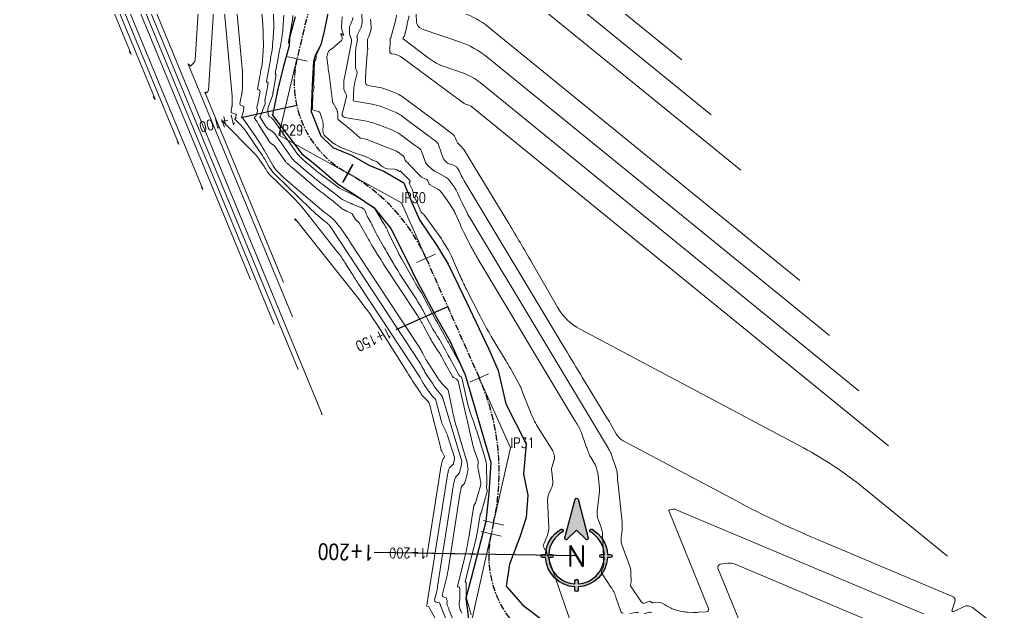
# Model space of a CAD drawing. Extents: x 337736 to 342002, y 3067251 to 3069533.
# Drawn here: x 338815.1 to 339003.1, y 3068444.5 to 3068559.4 of the extents above; entities that cross this region are included whole.
import ezdxf
from ezdxf.enums import TextEntityAlignment as Align

# ---------------------------------------------------------------- set-up
doc = ezdxf.new("R2010")
doc.units = 0
doc.header["$MEASUREMENT"] = 0
doc.linetypes.add('Center', pattern=[2, 1.25, -0.25, 0.25, -0.25])
for name, color, linetype, lineweight in [('BEC', 3, 'Continuous', 13), ('BES', 3, 'Continuous', 13), ('Chainage', 7, 'Continuous', 25), ('Contour', 4, 'Continuous', 0), ('IP_Line', 150, 'Continuous', 9), ('RC', 9, 'Center', 30)]:
    doc.layers.add(name, color=color, linetype=linetype, lineweight=lineweight)
for name, color, linetype in [('IPName', 7, 'Continuous'), ('Match Chainage', 7, 'Continuous'), ('North', 7, 'Continuous'), ('RoadEdge', 51, 'Continuous')]:
    doc.layers.add(name, color=color, linetype=linetype)
doc.styles.get("Standard").update_dxf_attribs({"font": 'simplex.shx'})

# ---------------------------------------------------------------- blocks, each defined once
blk = doc.blocks.new('North')
at = {"layer": 'North'}
h = blk.add_hatch(color=0, dxfattribs=at)
h.dxf.hatch_style = 1
edge = h.paths.add_edge_path()
edge.add_line((7.276000000000001e-12, 8.38899464431597), (-2.97585080653152, 5.413143837775349))
edge.add_arc((-3.32940419712395, 5.766697228368679), 0.499999999999442, 165.000000000033, 314.99999999992633, ccw=False)
edge.add_line((-3.81236711026941, 5.8961067509199), (-0.4829629131381812, 18.3216123735528))
edge.add_arc((7.276000000000001e-12, 18.1922028510016), 0.500000000000879, 14.999999999966974, 165.000000000033, ccw=False)
edge.add_line((0.482962913152733, 18.3216123735528), (3.81236711028396, 5.8961067509199))
edge.add_arc((3.3294041971385, 5.766697228368679), 0.500000000000879, -135, 14.999999999966974, ccw=False)
edge.add_line((2.97585080654608, 5.413143837776259), (7.275957614183426e-12, 8.38899464431597))
edge = h.paths.add_edge_path()
edge.add_line((0.5000000000072761, -7.99999999999636), (0.5000000000072761, -8.986100377802359))
edge.add_arc((7.276000000000001e-12, 3.638e-12), 9.000000000000279, 273.18473853672, 356.81526146328)
edge.add_line((8.98610037781327, -0.499999999996362), (8.000000000007269, -0.499999999996362))
edge.add_arc((8.000000000007269, 3.638e-12), 0.5, 90, 270, ccw=False)
edge.add_line((8.000000000007269, 0.500000000003638), (8.98610037781327, 0.500000000003638))
edge.add_arc((7.276000000000001e-12, 2.7285e-12), 9.00000000000033, 3.18473853672609, 60.00000000000131)
edge.add_arc((4.75000000000728, 8.22724133595511), 0.499999999999844, 59.999999999989996, 239.99999999999, ccw=False)
edge.add_arc((1.09139e-11, 3.638e-12), 9.99999999999743, 2.865983982600028, 60.00000000001597, ccw=False)
edge.add_line((9.98749217772638, 0.500000000003638), (11.0000000000073, 0.500000000003638))
edge.add_arc((11.0000000000073, 3.638e-12), 0.5, -90, 90, ccw=False)
edge.add_line((11.0000000000073, -0.499999999996362), (9.98749217772638, -0.499999999996362))
edge.add_arc((1.09139e-11, 3.638e-12), 9.999999999996382, 272.8659839825781, 357.1340160174001, ccw=False)
edge.add_line((0.5000000000072761, -9.98749217771547), (0.5000000000072761, -10.9999999999964))
edge.add_arc((7.276000000000001e-12, -10.9999999999964), 0.5, -180, 0, ccw=False)
edge.add_line((-0.499999999992724, -10.9999999999964), (-0.499999999992724, -9.98749217771547))
edge.add_arc((7.276000000000001e-12, 3.638e-12), 10, 182.865983982599, 267.1340160174011, ccw=False)
edge.add_line((-9.98749217771183, -0.499999999996362), (-10.9999999999927, -0.499999999996362))
edge.add_arc((-10.9999999999927, 3.638e-12), 0.5, 90, 270, ccw=False)
edge.add_line((-10.9999999999927, 0.500000000003638), (-9.98749217771183, 0.500000000003638))
edge.add_arc((7.276000000000001e-12, 3.638e-12), 10, 120, 177.134016017401, ccw=False)
edge.add_arc((-4.74999999999272, 8.22724133595511), 0.500000000000632, -59.99999999999011, 119.99999999995799, ccw=False)
edge.add_arc((7.276000000000001e-12, 2.7285e-12), 9.00000000000034, 119.999999999999, 176.815261463274)
edge.add_line((-8.98610037779872, 0.500000000003638), (-7.99999999999272, 0.500000000003638))
edge.add_arc((-7.99999999999272, 3.638e-12), 0.5, -90, 90, ccw=False)
edge.add_line((-7.99999999999272, -0.499999999996362), (-8.98610037779872, -0.499999999996362))
edge.add_arc((7.276000000000001e-12, 3.638e-12), 9.000000000000279, 183.18473853672, 266.81526146328)
edge.add_line((-0.499999999992724, -8.986100377802359), (-0.499999999992724, -7.99999999999636))
edge.add_arc((7.276000000000001e-12, -7.99999999999636), 0.5, 0, 180, ccw=False)
at = {"layer": 'North', "color": 0}
for points in [[(7.276000000000001e-12, 8.38899464431597), (-2.97585080653152, 5.413143837775349, -0.7673269879792459), (-3.81236711026941, 5.8961067509199), (-0.4829629131381811, 18.3216123735528, -0.7673269879794109), (0.482962913152733, 18.3216123735528), (3.81236711028396, 5.8961067509199, -0.7673269879792459), (2.97585080654608, 5.413143837776259)], [(0.5000000000072761, -7.99999999999636), (0.5000000000072761, -8.986100377802359, 0.382015476982892), (8.98610037781327, -0.499999999996362), (8.000000000007269, -0.499999999996362, -1), (8.000000000007269, 0.500000000003638), (8.98610037781327, 0.500000000003638, 0.253109756565021), (4.50000000000728, 7.79422863406307, -0.99999999999909), (5.00000000000728, 8.660254037847151, -0.2545902106462961), (9.98749217772638, 0.500000000003638), (11.0000000000073, 0.500000000003638, -1), (11.0000000000073, -0.499999999996362), (9.98749217772638, -0.499999999996362, -0.385206477913585), (0.5000000000072761, -9.98749217771547), (0.5000000000072761, -10.9999999999964, -1), (-0.499999999992724, -10.9999999999964), (-0.499999999992724, -9.98749217771547, -0.385206477913585), (-9.98749217771183, -0.499999999996362), (-10.9999999999927, -0.499999999996362, -1), (-10.9999999999927, 0.500000000003638), (-9.98749217771183, 0.500000000003638, -0.2545902106462961), (-4.99999999999272, 8.66025403784806, -0.9999999999990908), (-4.49999999999272, 7.79422863406307, 0.253109756565021), (-8.98610037779872, 0.500000000003638), (-7.99999999999272, 0.500000000003638, -1), (-7.99999999999272, -0.499999999996362), (-8.98610037779872, -0.499999999996362, 0.382015476982892), (-0.499999999992724, -8.986100377802359), (-0.499999999992724, -7.99999999999636, -1)]]:
    blk.add_lwpolyline(points, format="xyb", close=True, dxfattribs=at)
blk.add_text('N', height=6.7215, dxfattribs=at).set_placement((7.2919e-12, 3.6513e-12), align=Align.MIDDLE_CENTER)

msp = doc.modelspace()

# ---------------------------------------------------------------- linework, layer by layer
at = {"layer": 'BEC'}
for points in [[(338870.785405139, 3068551.33784314), (338866.89418028, 3068552.26432525)], [(338870.7854051387, 3068551.337843139), (338866.8941802797, 3068552.264325249)], [(338879.596755101, 3068531.41035577), (338877.663608012, 3068527.90850735)], [(338879.5967551008, 3068531.410355769), (338877.6636080117, 3068527.908507349)], [(338879.73744866, 3068531.33268783), (338877.804301571, 3068527.83083942)], [(338879.7374486598, 3068531.332687829), (338877.8043015708, 3068527.830839419)], [(338895.668807092, 3068513.96334362), (338892.013350983, 3068512.33926215)], [(338895.6688070918, 3068513.963343618), (338892.0133509828, 3068512.339262149)], [(338905.956648266, 3068490.80763841), (338902.301192157, 3068489.18355693)], [(338905.9566482658, 3068490.807638409), (338902.3011921567, 3068489.183556929)], [(338908.875224748, 3068461.48133894), (338904.971379152, 3068462.35311274)], [(338908.8752247478, 3068461.481338939), (338904.9713791517, 3068462.353112739)], [(338908.403640196, 3068459.36956031), (338904.499794599, 3068460.24133411)], [(338908.4036401958, 3068459.369560309), (338904.4997945987, 3068460.241334109)]]:
    msp.add_lwpolyline(points, dxfattribs=at)
at = {"layer": 'BES'}
for points in [[(338870.785405139, 3068551.33784314), (338866.89418028, 3068552.26432525)], [(338870.7854051387, 3068551.337843139), (338866.8941802797, 3068552.264325249)], [(338879.596755101, 3068531.41035577), (338877.663608012, 3068527.90850735)], [(338879.5967551008, 3068531.410355769), (338877.6636080117, 3068527.908507349)], [(338879.73744866, 3068531.33268783), (338877.804301571, 3068527.83083942)], [(338879.7374486598, 3068531.332687829), (338877.8043015708, 3068527.830839419)], [(338895.668807092, 3068513.96334362), (338892.013350983, 3068512.33926215)], [(338895.6688070918, 3068513.963343618), (338892.0133509828, 3068512.339262149)], [(338905.956648266, 3068490.80763841), (338902.301192157, 3068489.18355693)], [(338905.9566482658, 3068490.807638409), (338902.3011921567, 3068489.183556929)], [(338908.875224748, 3068461.48133894), (338904.971379152, 3068462.35311274)], [(338908.8752247478, 3068461.481338939), (338904.9713791517, 3068462.353112739)], [(338908.403640196, 3068459.36956031), (338904.499794599, 3068460.24133411)], [(338908.4036401958, 3068459.369560309), (338904.4997945987, 3068460.241334109)]]:
    msp.add_lwpolyline(points, dxfattribs=at)
at = {"layer": 'Chainage'}
for p, q in [((338868.785812655, 3068542.76914772), (338858.055255264, 3068540.34940846)), ((338898.005593533, 3068503.77788154), (338887.953089234, 3068499.31165749)), ((338905.973841117, 3068455.7869031), (338894.975433771, 3068455.97408179))]:
    msp.add_line(p, q, dxfattribs=at)
at = {"layer": 'Contour'}
for points, elevation in [([(338856.6239, 3068619.1402), (338862.2061, 3068558.4971, -0.02049), (338862.3023, 3068556.6062), (338862.3274, 3068554.0525, -0.02216), (338862.3075, 3068553.4762), (338862.262, 3068552.9008, 0.00338), (338862.2205, 3068552.3252), (338862.1675, 3068551.5143, -0.02745), (338862.0796, 3068550.7867), (338861.8567, 3068549.526, -0.00063), (338861.6641, 3068548.4449), (338861.2217, 3068545.9795, 0.37195), (338861.3245, 3068545.8058), (338861.5774, 3068545.7208, -0.36946), (338861.6814, 3068545.5469), (338861.3795, 3068543.7755, -0.02124), (338861.2641, 3068543.2371), (338861.1081, 3068542.6356, 0.11224), (338861.096, 3068542.2355), (338861.1748, 3068541.8326, -0.13536), (338861.1449, 3068541.438), (338860.8645, 3068540.6576, -0.17902), (338860.8037, 3068540.5852), (338860.7066, 3068540.53, -0.03571000000000001), (338860.6355, 3068540.496), (338860.5619, 3068540.467, 0.48283), (338860.5475, 3068540.42), (338860.8805, 3068539.9365, -0.02014), (338861.1032, 3068539.5835), (338861.3811, 3068539.101, 0.01068), (338861.6451, 3068538.6644), (338863.5088, 3068535.7262, 0.10643), (338863.8572, 3068535.3721), (338864.2818, 3068535.0931, -0.0947), (338864.6399, 3068534.7456), (338866.6141, 3068531.9312, 0.06037000000000001), (338867.0008, 3068531.5011), (338867.4396, 3068531.1179, 0.00314), (338867.8808, 3068530.7374), (338872.5052, 3068526.7998, 0.01646), (338873.818, 3068525.7545), (338875.3564, 3068524.6103, -0.01949), (338876.2921, 3068523.856), (338877.5034, 3068522.7991, 0.06702000000000001), (338877.8284, 3068522.5845), (338878.1823, 3068522.4136, 0.01648), (338878.5415, 3068522.2546), (338879.1891, 3068521.993, -0.15759), (338879.6246, 3068521.6288), (338880.2049, 3068520.7069, 0.07532), (338880.436, 3068520.4392), (338880.7076, 3068520.2065, -0.08582999999999999), (338880.9323, 3068519.9349), (338882.7449, 3068516.7689, 0.0005200000000000001), (338883.3019, 3068515.7983), (338883.9182, 3068514.727, 0.02185), (338884.3923, 3068513.9805), (338885.0424, 3068513.0492, -0.0345), (338885.2396, 3068512.7206), (338885.4141, 3068512.3784, 0.02749), (338885.6068, 3068512.0468), (338892.1536, 3068502.0856, -0.02293), (338893.3303, 3068500.1028), (338894.6301, 3068497.6643, 0.02418), (338895.3456, 3068496.4656), (338896.2051, 3068495.1719, -0.02106), (338896.7673, 3068494.2431), (338897.2904, 3068493.2906, -0.0009400000000000001), (338897.8118, 3068492.3371), (338898.8713, 3068490.3906, 0.14703), (338899.2501, 3068490.0156), (338899.7417, 3068489.7544, -0.21771), (338900.0495, 3068489.3525), (338902.8143, 3068477.271, 0.02917), (338903.2148, 3068475.8954), (338903.8349, 3068474.1514, -0.10418), (338903.9139, 3068473.5659), (338903.8695, 3068472.9639, 0.06708), (338903.9056, 3068472.3666), (338904.2951, 3068470.3874, -0.00743), (338904.3581, 3068470.0398), (338904.4313, 3068469.5995, -0.08644), (338904.43, 3068469.435), (338904.4, 3068469.2708, -0.02328), (338904.3625, 3068469.1083), (338903.4354, 3068465.8023, -0.1269), (338903.3396, 3068465.637), (338903.2011, 3068465.4966, 0.13712), (338903.109, 3068465.3304), (338903.0571, 3068465.1117, 0.01935), (338903.0154, 3068464.9003), (338902.1001, 3068459.0745, -0.02189), (338901.3246, 3068455.2415), (338899.9339, 3068449.6411, 0.40308), (338900.0066, 3068449.5149), (338900.2337, 3068449.4492, -0.24226), (338900.3199, 3068449.3678), (338900.3642, 3068449.242, -0.10651), (338900.3806, 3068449.1127), (338900.3615, 3068448.8907, 0.02035), (338900.3528, 3068448.6981), (338900.3456, 3068447.126, -0.03753), (338900.3174, 3068446.773), (338900.2628, 3068446.4222, 0.08444), (338900.2676, 3068446.0721), (338900.4076, 3068445.3127, 0.05432000000000001), (338900.5463, 3068444.8495), (338900.7355, 3068444.4014, -0.0056)], 1439), ([(338867.9520417654, 3068501.803960678), (338847.7682, 3068550.7708, -0.8294299999999999), (338847.8045, 3068550.7944), (338848.0042, 3068550.5854, 0.03534), (338848.0958, 3068550.5023), (338848.1932, 3068550.4257, 0.38823), (338848.2844, 3068550.4324), (338848.8697, 3068551.053, 0.17499), (338849.0982, 3068551.5792), (338852.7122, 3068608.6693, -0.92535)], 1441), ([(338852.7875, 3068608.6704), (338858.2615, 3068549.2027, -0.02049), (338858.3096, 3068548.256), (338858.3222, 3068546.9776, -0.02216), (338858.3122, 3068546.6891), (338858.2895, 3068546.401, 0.00338), (338858.2687, 3068546.1128), (338858.2421, 3068545.7069, -0.02745), (338858.1982, 3068545.3426), (338858.0865, 3068544.7115, -0.00063), (338857.9901, 3068544.1703), (338857.7968, 3068543.0931, 0.37195), (338857.9714, 3068542.7983), (338858.4004, 3068542.6542, -0.36946), (338858.5769, 3068542.3591), (338858.4987, 3068541.9, -0.02124), (338858.402, 3068541.4494), (338858.1811, 3068540.5977, 0.30535), (338858.2019, 3068540.5389), (338858.2622, 3068540.4941, 0.04648), (338858.3261, 3068540.4552), (338858.4328, 3068540.4032, -0.65289), (338858.4316, 3068540.3724), (338858.3602, 3068540.3443, 0.48283), (338858.3462, 3068540.2987), (338860.9846, 3068536.4677, -0.02014), (338862.4774, 3068534.1014), (338864.2143, 3068531.0857, 0.06953), (338865.0901, 3068529.9603), (338866.1232, 3068528.9574, 0.01631), (338867.1879, 3068527.9891), (338873.5836, 3068522.5433, 0.01646), (338874.136, 3068522.1035), (338874.7029, 3068521.6818, -0.01949), (338875.2526, 3068521.2387), (338875.9003, 3068520.6736, -0.0438), (338876.3932, 3068520.161), (338876.8411, 3068519.6051, -0.0172), (338877.2693, 3068519.0345), (338878.8592, 3068516.7572, -0.0345), (338878.9421, 3068516.6189), (338879.0155, 3068516.4749, 0.02749), (338879.0966, 3068516.3353), (338892.419, 3068496.065, -0.02293), (338893.1434, 3068494.8442), (338893.8118, 3068493.5902, 0.02418), (338894.5393, 3068492.3714), (338896.4016, 3068489.5685, 0.02018), (338896.6148, 3068489.274), (338896.84, 3068488.9882, 0.03536), (338897.0841, 3068488.7196), (338897.8048, 3068488.0315, -0.15204), (338898.1689, 3068487.3756), (338899.0198, 3068483.2825, 0.02231), (338899.7721, 3068480.3309), (338901.6245, 3068474.2167, 0.01893), (338901.6588, 3068474.1174), (338901.6968, 3068474.0193, -0.05136), (338901.7244, 3068473.9185), (338901.9504, 3068472.5582, -0.08644), (338901.9471, 3068472.1376), (338901.8705, 3068471.7175, -0.02328), (338901.7746, 3068471.3019), (338901.3323, 3068469.7248, -0.1269), (338901.133, 3068469.3813), (338900.845, 3068469.0892, 0.13712), (338900.6536, 3068468.7436), (338900.5456, 3068468.2888, 0.01935), (338900.4589, 3068467.8493), (338898.0861, 3068452.7468, -0.02189), (338897.6723, 3068450.702), (338896.9694, 3068447.8712, 0.40308), (338897.1245, 3068447.6021), (338897.609, 3068447.4619, -0.24226), (338897.7929, 3068447.2882), (338897.8874, 3068447.0199, -0.10651), (338897.9224, 3068446.744), (338897.888, 3068446.3453, 0.11788), (338897.9401, 3068445.9975), (338898.1501, 3068445.4769, -0.0016), (338898.3337, 3068445.0175), (338900.5576, 3068439.4004, 0.03503)], 1441), ([(338836.3679, 3068553.3013), (338836.7105, 3068552.6961, 0.9398), (338836.7364, 3068552.7086), (338815.0955, 3068605.2103, -0.8294299999999999)], 1431), ([(338841.0174, 3068544.5286), (338841.3321, 3068543.9726, 0.9398), (338841.3559, 3068543.9842), (338818.379, 3068599.727, -0.8294299999999999)], 1432), ([(338845.6669, 3068535.7559), (338845.9537, 3068535.2492, 0.9398), (338845.9754, 3068535.2597), (338821.6783, 3068594.2054, -0.8294299999999999)], 1433), ([(338850.3164, 3068526.9832), (338850.5753, 3068526.5257, 0.9398), (338850.5948, 3068526.5352), (338824.9395, 3068588.7761, -0.8294299999999999)], 1434), ([(338859.6153, 3068509.4378), (338859.8185, 3068509.0788, 0.9398), (338859.8338, 3068509.0863), (338831.4620000001, 3068577.9174, -0.8294299999999999)], 1436), ([(338866.2244291468, 3068508.477907573), (338851.0295, 3068545.3415, -0.8294299999999999), (338851.0476, 3068545.3533), (338851.1478, 3068545.2486, 0.03534), (338851.1936, 3068545.2069), (338851.2425, 3068545.1685, 0.38823), (338851.2882, 3068545.1719), (338851.5816, 3068545.4829, 0.17499), (338851.6961, 3068545.7467), (338853.4923, 3068574.1209, -0.92535)], 1442), ([(338853.5676, 3068574.1219), (338856.2892, 3068544.5554, -0.02049), (338856.3133, 3068544.081), (338856.3196, 3068543.4401, -0.02216), (338856.3146, 3068543.2955), (338856.3032, 3068543.1511, 0.00338), (338856.2928, 3068543.0067), (338856.2795, 3068542.8032, -0.02745), (338856.2574, 3068542.6206), (338856.2015, 3068542.3043, -0.00063), (338856.1532, 3068542.033), (338856.0715, 3068541.5782, 0.37195), (338856.2258, 3068541.3177), (338857.0039, 3068541.0564, -0.36946), (338857.0587, 3068540.9648), (338857.0351, 3068540.8263, -0.02124), (338857.0056, 3068540.689), (338856.9458, 3068540.4584, 0.30535), (338856.9686, 3068540.394), (338857.0347, 3068540.3448, -0.57916), (338857.0299, 3068540.304), (338856.829, 3068540.2185, 0.52793), (338856.8099, 3068540.1228), (338858.0976, 3068538.8075, -0.04295), (338858.9113, 3068537.8194), (338861.6758, 3068533.8052, -0.02014), (338862.6021, 3068532.3369), (338863.4692, 3068530.8314, 0.06953), (338864.5261, 3068529.4735), (338871.4281, 3068522.7728, 0.01631), (338872.5201, 3068521.7798), (338874.1227, 3068520.4151, 0.01646), (338874.295, 3068520.278), (338874.4717, 3068520.1465, -0.01949), (338874.6431, 3068520.0084), (338874.845, 3068519.8322, -0.0438), (338874.9987, 3068519.6723), (338875.1383, 3068519.499, -0.0172), (338875.2719, 3068519.3212), (338875.7675, 3068518.6111, -0.0345), (338875.7934, 3068518.568), (338875.8163, 3068518.5231, 0.02749), (338875.8416, 3068518.4796), (338892.5516, 3068493.0547, -0.02293), (338893.05, 3068492.2149), (338893.5098, 3068491.3523, 0.02418), (338894.0101, 3068490.5139), (338895.0032, 3068489.0193, 0.02018), (338895.7599, 3068487.9744), (338896.9571, 3068486.4544, 0.03283), (338896.9598, 3068486.4514), (338896.9627, 3068486.4486, -0.1379), (338896.9647, 3068486.4452), (338896.9746, 3068486.4064, 0.05358), (338896.9785, 3068486.3959), (338896.9835, 3068486.3859, -0.03938999999999999), (338896.9877, 3068486.3755), (338897.0427, 3068486.2019, -0.00318), (338897.0798, 3068486.0823), (338900.656, 3068474.2785, 0.01893), (338900.6655, 3068474.2511), (338900.6759, 3068474.224, -0.05136), (338900.6836, 3068474.1962), (338900.737, 3068473.8747, -0.08644), (338900.7352, 3068473.6512), (338900.6057, 3068472.9409, -0.02328), (338900.4806, 3068472.3987), (338900.2808, 3068471.6861, -0.1269), (338900.0296, 3068471.2534), (338899.6669, 3068470.8855, 0.13712), (338899.4259, 3068470.4502), (338899.2898, 3068469.8774, 0.01935), (338899.1807, 3068469.3238), (338896.079, 3068449.5829, -0.02189), (338895.8462, 3068448.4322), (338895.4871, 3068446.9862, 0.40308), (338895.6835, 3068446.6456), (338896.3682, 3068446.4476, -0.24226), (338896.5047, 3068446.3187), (338896.5748, 3068446.1195, 0.00978), (338896.6488, 3068445.9217), (338897.9441, 3068442.6563, 0.01211)], 1442), ([(338864.2648, 3068500.6651), (338864.4401, 3068500.3553, 0.9398), (338864.4533, 3068500.3618), (338834.7232, 3068572.4881, -0.8294299999999999)], 1437), ([(338868.9142, 3068491.8923), (338869.0617, 3068491.6319, 0.9398), (338869.0728, 3068491.6373), (338837.9845, 3068567.0588, -0.8294299999999999)], 1438), ([(338881.2731, 3068562.1676), (338881.4958, 3068559.1415, -0.09107), (338881.4312, 3068558.5464), (338881.2573, 3068557.9631, -0.0431), (338881.0346, 3068557.399), (338880.5166, 3068556.3589, 0.09937), (338880.4723, 3068556.195), (338880.4609, 3068556.0221, 0.10736), (338880.4858, 3068555.855), (338880.547, 3068555.6934, -0.14039), (338880.5607, 3068555.5278), (338880.2955, 3068554.1919, 0.04895), (338880.2013, 3068553.2356), (338880.2001, 3068550.0532, 0.12425), (338880.284, 3068549.7206), (338880.4518, 3068549.4091, -0.18499), (338880.494, 3068549.0814), (338879.9996, 3068547.0393, 0.0426), (338879.8542, 3068546.0928), (338879.7744, 3068544.9086, 0.01347), (338879.7539, 3068544.3995), (338879.747, 3068543.8898, 0.36829), (338879.9947, 3068543.5912), (338883.3935, 3068542.9984, -0.04935), (338885.438, 3068542.4296), (338887.4262, 3068541.6586, -0.06691), (338889.2773, 3068540.6387), (338894.3924, 3068536.8524, -0.00593), (338895.0837, 3068536.328), (338895.7687, 3068535.7953, -0.14277), (338896.2569, 3068535.1204), (338897.1599, 3068532.5892, 0.11172), (338897.4609, 3068532.1146), (338897.9342, 3068531.6434, 0.15627), (338898.2673, 3068531.4729), (338898.6551, 3068531.4091, -0.08832000000000001), (338899.0199, 3068531.2803), (338899.5908, 3068530.9569, -0.10744), (338899.8167, 3068530.755), (338900.0324, 3068530.4575, -0.0189), (338900.1408, 3068530.2954), (338900.2431, 3068530.1292, -0.0341), (338900.3336, 3068529.9567), (338900.5117, 3068529.553, 0.01361), (338900.6654, 3068529.2286), (338900.9523, 3068528.6636, 0.01767), (338901.2145, 3068528.1894), (338920.7028, 3068495.7121, 0.00161), (338924.1489, 3068490.0108), (338928.8635, 3068482.2675, -0.00658), (338929.8069, 3068480.6711), (338930.7293, 3068479.0623, 0.14129), (338932.0092, 3068477.8225), (338954.0611, 3068466.0948, 0.02246), (338969.6412, 3068458.6865), (338995.7656, 3068447.674, -0.39524), (338996.2282, 3068446.6356), (338995.6827, 3068445.0623, 0.6704100000000001), (338996.0649, 3068444.7248), (338998.0206, 3068445.6885, -0.28496), (338999.6284, 3068445.5315), (339003.1495, 3068442.8405, -0.01639)], 1432), ([(338873.5637, 3068483.1196), (338873.6833, 3068482.9084, 0.9398), (338873.6923, 3068482.9128), (338841.2457, 3068561.6295, -0.8294299999999999)], 1439), ([(338864.2986, 3068560.7813), (338864.33, 3068557.59, -0.02216), (338864.3051, 3068556.8698), (338864.2483, 3068556.1507, 0.00338), (338864.1964, 3068555.4313), (338864.1301, 3068554.4181, -0.02745), (338864.0203, 3068553.5087), (338863.7417, 3068551.9332, -0.00063), (338863.501, 3068550.5821), (338862.9341, 3068547.4227, 0.37195), (338863.0011, 3068547.3095), (338863.1659, 3068547.2542, -0.36946), (338863.2337, 3068547.1408), (338862.7986, 3068544.5882, -0.02124), (338862.7269, 3068544.2537), (338862.63, 3068543.8801, 0.11224), (338862.6225, 3068543.6315), (338862.6715, 3068543.3813, -0.13536), (338862.6529, 3068543.1361), (338861.7711, 3068540.6814, -0.17902), (338861.7239, 3068540.6253), (338861.6559, 3068540.5866, 0.42831), (338861.6429, 3068540.5342), (338862.7256, 3068538.8272, 0.10643), (338863.2845, 3068538.2592), (338863.9656, 3068537.8116, -0.0947), (338864.5402, 3068537.2542), (338867.7073, 3068532.7392, 0.06037000000000001), (338868.3276, 3068532.0492), (338869.0316, 3068531.4344, 0.00314), (338869.7394, 3068530.824), (338871.966, 3068528.9281, 0.01646), (338873.6591, 3068527.58), (338875.9866, 3068525.8489, -0.01949), (338876.527, 3068525.4132), (338877.0503, 3068524.9566, 0.06702000000000001), (338877.6248, 3068524.5772), (338878.6829, 3068524.0664, 0.01648), (338879.6103, 3068523.6558), (338881.3234, 3068522.964, -0.04441000000000001), (338881.5643, 3068522.8408), (338881.7943, 3068522.6961, -0.16144), (338881.9583, 3068522.4971), (338882.2764, 3068521.6752, 0.0414), (338882.5715, 3068521.0673), (338883.1171, 3068520.146, -0.02171), (338883.5601, 3068519.318), (338884.1328, 3068518.1258, 0.01803), (338884.6885, 3068517.0686), (338885.6204, 3068515.4408, 0.0005200000000000001), (338886.4412, 3068514.0107), (338887.5966, 3068512.0022, 0.02185), (338887.8575, 3068511.5913), (338888.1364, 3068511.1918, -0.0345), (338888.3865, 3068510.7751), (338888.6134, 3068510.3301, 0.02749), (338888.8619, 3068509.9025), (338892.021, 3068505.0958, -0.02293), (338893.4238, 3068502.7321), (338895.1804, 3068499.4365, 0.02418), (338895.5826, 3068498.7626), (338896.0174, 3068498.1082, -0.02106), (338896.424, 3068497.4366), (338897.5057, 3068495.4669, -0.0009400000000000001), (338898.35, 3068493.9227), (338900.2187, 3068490.4896, 0.14703), (338900.3974, 3068490.3127), (338900.6293, 3068490.1895, -0.21771), (338900.7746, 3068489.9999), (338901.9523, 3068484.8533, 0.02917), (338902.4577, 3068483.1174), (338903.0645, 3068481.411, -0.00974), (338903.6377, 3068479.6934), (338905.2198, 3068474.6267, -0.0708), (338905.5418, 3068472.6476), (338905.5984, 3068469.8138, -0.02339), (338905.5875, 3068469.4071), (338905.5527, 3068468.9353, 0.06708), (338905.5692, 3068468.6623), (338905.6416, 3068468.2944, -0.00743), (338905.6555, 3068468.2175), (338905.6717, 3068468.1201, -0.08644), (338905.6714, 3068468.0838), (338905.6648, 3068468.0474, -0.02328), (338905.6565, 3068468.0115), (338904.487, 3068463.841, -0.1269), (338904.4429, 3068463.7649), (338904.3791, 3068463.7003, 0.13712), (338904.3368, 3068463.6237), (338904.3128, 3068463.5231, 0.01935), (338904.2937, 3068463.4258), (338903.8747, 3068460.7591, -0.02189), (338903.5116, 3068458.9646), (338901.4161, 3068450.526, 0.40308), (338901.4476, 3068450.4713), (338901.5461, 3068450.4429, -0.24226), (338901.5834, 3068450.4076), (338901.6026, 3068450.353, -0.10651), (338901.6097, 3068450.297), (338901.6014, 3068450.2008, 0.02035), (338901.5977, 3068450.1173), (338901.5856, 3068447.4777, 0.14202), (338901.6017, 3068447.4212), (338901.6341, 3068447.3694, -0.06975), (338901.6588, 3068447.3142), (338902.5908, 3068444.0881, -0.05127999999999999)], 1438), ([(338866.3027, 3068560.2634), (338866.2346, 3068559.4006, 0.00338), (338866.1723, 3068558.5375), (338866.0928, 3068557.3218, -0.02745), (338865.9611, 3068556.2307), (338865.6268, 3068554.3405, -0.00063), (338865.338, 3068552.7194), (338864.6465, 3068548.866, 0.37195), (338864.6777, 3068548.8132), (338864.7544, 3068548.7875, -0.36946), (338864.786, 3068548.7347), (338864.2178, 3068545.4009, -0.02124), (338864.1898, 3068545.2704), (338864.152, 3068545.1245, 0.11224), (338864.149, 3068545.0275), (338864.1681, 3068544.9299, -0.13536), (338864.1609, 3068544.8342), (338863.3358, 3068542.5371, 0.09427), (338863.2269, 3068541.8491), (338863.252, 3068541.0427, 0.24426), (338863.4746, 3068540.645), (338863.9037, 3068540.363, -0.0947), (338864.2657, 3068540.0118), (338868.8004, 3068533.5472, 0.06037000000000001), (338869.6544, 3068532.5973), (338870.7796, 3068531.6146, 0.00314), (338871.4401, 3068531.045), (338872.1042, 3068530.4795, 0.01646), (338872.7862, 3068529.9365), (338876.6167, 3068527.0874, -0.01949), (338876.7618, 3068526.9705), (338876.9023, 3068526.8479, 0.06702000000000001), (338877.0565, 3068526.746), (338879.8643, 3068525.3906, 0.01648), (338879.9779999999, 3068525.3402), (338880.0934, 3068525.2936, -0.04441000000000001), (338880.2038, 3068525.2372), (338883.6547, 3068523.0671, 0.02593), (338883.722, 3068523.0295), (338883.813, 3068522.9847, 0.05785), (338883.8399, 3068522.9751), (338883.8678, 3068522.9687, -0.45948), (338883.8765, 3068522.9521), (338883.8645, 3068522.922, 0.23237), (338883.8667, 3068522.8942), (338885.546, 3068520.0586, -0.02171), (338886.5863, 3068518.1141), (338888.4742, 3068514.1844, 0.01803), (338888.6905, 3068513.7729), (338888.9216, 3068513.3691, 0.0005200000000000001), (338889.1532, 3068512.9657), (338891.275, 3068509.2774, 0.02185), (338891.3228, 3068509.2022), (338891.3738, 3068509.1291, -0.0345), (338891.4196, 3068509.0528), (338891.8126, 3068508.2819, 0.02749), (338892.117, 3068507.7582), (338892.5619, 3068507.0812, -0.02293), (338892.9403, 3068506.4436), (338895.7307, 3068501.2087, 0.02418), (338895.8197, 3068501.0596), (338895.9159, 3068500.9149, -0.02106), (338896.0058, 3068500.7664), (338897.721, 3068497.6433, -0.0009400000000000001), (338898.8883, 3068495.5083), (338900.559, 3068492.439, 0.02552811964783365), (338900.5884949662, 3068492.390838694, 0.02552811964783365)], 1437), ([(338868.0555, 3068560.2255, -0.02745), (338867.9018, 3068558.9527), (338867.3931, 3068556.0764, -0.00063), (338867.2954, 3068555.5277), (338867.1783, 3068554.8756, 0.3299779236007481), (338867.186329303, 3068554.85940983, 0.3299779236007481)], 1436), ([(338877.623, 3068559.9309), (338877.4889, 3068557.899, 0.10736), (338877.5892, 3068557.2258), (338877.8811, 3068556.4548, -0.7655), (338877.7879, 3068556.3874), (338877.4455, 3068556.6647, 0.7519600000000001), (338877.3451, 3068556.5947), (338877.5909, 3068555.8714, -0.30233), (338877.4506, 3068555.3434), (338876.201, 3068554.2387, -0.03413), (338875.8203, 3068553.9458), (338875.3343, 3068553.6222, 0.06776), (338875.1288, 3068553.4409), (338874.948, 3068553.2317, 0.13101), (338874.8312, 3068552.9913), (338874.764, 3068552.6446, -0.04763999999999999), (338874.7078, 3068552.4543), (338874.6335, 3068552.2693, 0.12943), (338874.6095, 3068552.0779), (338874.8675, 3068550.1472, -0.0015), (338875.0443, 3068548.7937), (338875.7106, 3068543.5695, 0.09573999999999999), (338875.8066, 3068543.2776), (338875.9591, 3068543.0041, 0.01085), (338876.1174, 3068542.7341), (338876.4594, 3068542.1789, -0.05862999999999999), (338876.5465, 3068541.9915), (338876.6115, 3068541.794, -0.04688), (338876.6575, 3068541.5921), (338876.7376, 3068540.9813, -0.04568), (338876.7518, 3068540.6182), (338876.7328, 3068540.2537, 0.24133), (338876.8657, 3068539.9573), (338878.876, 3068538.3458, -0.007529999999999999), (338879.7955, 3068537.5857), (338880.9735, 3068536.5817, 0.13408), (338881.3959, 3068536.3832), (338881.8725, 3068536.3001, -0.04935), (338882.3363, 3068536.171), (338887.7729, 3068534.0627, -0.06691), (338888.4157, 3068533.7086), (338889.2427, 3068533.0964, -0.00593), (338889.3729, 3068532.9976), (338889.5019, 3068532.8973, -0.14277), (338889.5938, 3068532.7702), (338889.8036, 3068532.1822, 0.12391), (338890.0309, 3068531.8421), (338890.3438, 3068531.5592, -0.0191), (338890.6455, 3068531.2648), (338892.6925, 3068529.1084, 0.10196), (338893.198, 3068528.7564), (338893.8474, 3068528.478, -0.1933), (338894.1576, 3068528.1669), (338894.3428, 3068527.7312, 0.16481), (338894.6414, 3068527.3966), (338896.0106, 3068526.621, -0.10744), (338896.8898, 3068525.835), (338898.0495, 3068524.2353, -0.0189), (338898.5848, 3068523.4348), (338899.0899, 3068522.6141, -0.0341), (338899.5369, 3068521.7628), (338900.4158, 3068519.7697, 0.01361), (338901.1751, 3068518.1678), (338902.5913, 3068515.3783, 0.01767), (338903.8858, 3068513.0373), (338922.5409, 3068481.9485, -0.00837), (338923.0727, 3068481.0278), (338923.589, 3068480.0982, -0.04502), (338924.0179, 3068479.1299), (338924.6988, 3068477.1229, 0.01369), (338925.0295, 3068476.2291), (338925.3847, 3068475.3443, 0.04343), (338925.8137, 3068474.4968), (338926.4841, 3068473.4165, -0.07293999999999999), (338926.7895, 3068472.7134), (338926.9918, 3068471.9656, -0.0393), (338927.1343, 3068471.2066), (338927.3577, 3068469.1275, -0.05426), (338927.3554, 3068467.4849), (338926.9828, 3068464.1049, 0.11528), (338927.1689, 3068462.5582), (338927.7164, 3068461.055, -0.0779), (338928.0209, 3068459.5041), (338928.2323, 3068453.9902, -0.10782), (338928.1116, 3068453.3133), (338927.8433, 3068452.6629, 0.25127), (338927.9058, 3068452.0459), (338929.6386, 3068449.477, -0.06601), (338930.6023, 3068447.5396), (338931.5567, 3068444.7509, 0.29277), (338931.9876, 3068444.4085)], 1434), ([(338888.1172, 3068560.2728, -0.03857), (338887.9607, 3068559.4239), (338887.0255, 3068555.8998, -0.09597), (338886.9792, 3068555.8041), (338886.9143, 3068555.7174, 0.15849), (338886.8812, 3068555.62), (338886.8477, 3068553.1208, 0.36829), (338887.1189, 3068552.7939), (338887.6978, 3068552.6929, -0.04935), (338888.176, 3068552.5599), (338888.6411, 3068552.3795, -0.06691), (338889.0741, 3068552.141), (338899.5397, 3068544.3942, -0.00315), (338900.2041, 3068543.8959), (338900.9385, 3068543.3379, 0.07969), (338901.502, 3068543.0368), (338902.1138, 3068542.826, -0.08809), (338902.6707, 3068542.5164), (338983.3876, 3068476.8206)], 1429), ([(338890.5346, 3068560.1074), (338890.2451, 3068558.8929, 0.0322), (338890.1828, 3068558.5293), (338890.144, 3068558.1617, -0.03857), (338890.0772, 3068557.7993), (338889.714, 3068556.4307, -0.09597), (338889.5739, 3068556.1413), (338889.3778, 3068555.879, 0.41197), (338889.4101, 3068555.6488), (338894.2257, 3068551.9895, 0.07969), (338897.5116, 3068550.2337), (338901.0791, 3068549.005, -0.08809), (338904.3261, 3068547.1997), (338977.6669, 3068487.5073)], 1428), ([(338891.8321, 3068561.3941), (338891.9609, 3068559.0953, 0.30472), (338893.1138, 3068557.571), (338900.4859, 3068555.0319, -0.08809), (338905.6194, 3068552.1777), (338971.9463, 3068498.194)], 1427), ([(338901.1823, 3068560.6146, -0.08809), (338905.8548, 3068558.0167), (338966.2256, 3068508.8807)], 1426), ([(338879.7469, 3068559.8341), (338879.6208, 3068559.4115, -0.0431), (338879.4595, 3068559.0028), (338879.1816, 3068558.4449, 0.09937), (338879.0377, 3068557.9125), (338878.9844, 3068557.1054, 0.10736), (338879.0889, 3068556.4047), (338879.3456, 3068555.7266, -0.14039), (338879.4033, 3068555.0321), (338877.9738, 3068547.8332, 0.04895), (338877.896, 3068547.0426), (338877.8956, 3068546.1483, 0.12425), (338878.0393, 3068545.5783), (338878.3268, 3068545.0446, -0.18499), (338878.3992, 3068544.4832), (338877.5761, 3068541.084, 0.04639), (338877.5615, 3068540.9838), (338877.5562, 3068540.8823, 0.24133), (338877.5932, 3068540.7998), (338877.7756, 3068540.6536, -0.007529999999999999), (338877.8704, 3068540.5752), (338877.964, 3068540.4954, 0.13408), (338878.0715, 3068540.4449), (338881.9607, 3068539.7665, -0.04935), (338884.5234, 3068539.0536), (338887.1801, 3068538.0233, -0.06691), (338889.2081, 3068536.906), (338891.8176, 3068534.9744, -0.00593), (338892.2283, 3068534.6628), (338892.6353, 3068534.3463, -0.14277), (338892.9254, 3068533.9453), (338893.6418, 3068531.9371, 0.12391), (338894.1841, 3068531.1256), (338895.2619, 3068530.1513, 0.14398), (338895.36, 3068530.104), (338895.472, 3068530.0856, -0.08832000000000001), (338895.5774, 3068530.0484), (338897.7303, 3068528.8289, -0.10744), (338898.4007, 3068528.2295), (338899.0409, 3068527.3464, -0.0189), (338899.3628, 3068526.8651), (338899.6665, 3068526.3716, -0.0341), (338899.9353, 3068525.8598), (338900.4638, 3068524.6614, 0.01361), (338900.9202, 3068523.6982), (338901.7718, 3068522.0209, 0.01767), (338902.5502, 3068520.6134), (338929.1339, 3068476.3114, -0.00837), (338929.3587, 3068475.9222), (338929.5769, 3068475.5294, -0.04502), (338929.7582, 3068475.1201), (338930.675, 3068472.4175, -0.06735), (338930.8355, 3068471.5941), (338930.8846, 3068470.7491, 0.01225), (338930.9544, 3068469.9057), (338931.7984, 3068462.0506, -0.05426), (338931.7963, 3068460.535), (338931.6293, 3068459.0196, 0.11528), (338931.8067, 3068457.5456), (338933.2299, 3068453.6382, -0.0779), (338933.4842, 3068452.3423), (338933.5557, 3068450.4796, -0.10782), (338933.5073, 3068450.2083), (338933.3997, 3068449.9475, 0.25127), (338933.4248, 3068449.7003), (338935.5543, 3068446.5431, 0.3475), (338936.1112, 3068446.3656), (338937.0042, 3068446.7021, -0.23688), (338937.2941, 3068446.6716), (338937.5686, 3068446.4956, 0.15405), (338937.8689, 3068446.4144), (338939.1125, 3068446.4659, -0.1456), (338939.5634, 3068446.3519), (338939.9804, 3068446.1036, 0.00561), (338940.4002, 3068445.8601), (338941.2841, 3068445.3605, 0.07234), (338942.0578, 3068445.0603), (338943.3907, 3068444.7543, 0.04877), (338944.4588, 3068444.6166), (338945.5403, 3068444.5834, 0.02021), (338946.6214, 3068444.5939), (338948.0969, 3068444.6678, 0.5162), (338948.5159, 3068445.325), (338940.889, 3068464.1252, -0.4898399999999999), (338941.0804, 3068464.4552), (338941.6972, 3068464.5385, -0.13409), (338942.2923, 3068464.4593), (338990.1775, 3068444.2737, -0.39524)], 1433), ([(338883.0902, 3068559.4823), (338883.198, 3068558.0177, -0.09107), (338883.1156, 3068557.2586), (338882.8273, 3068556.2918, -0.0431), (338882.7134, 3068556.0032), (338882.5746, 3068555.7246, 0.11595), (338882.5051, 3068555.4295), (338882.5046, 3068553.9582, 0.12425), (338882.5286, 3068553.8628), (338882.5768, 3068553.7735, -0.18499), (338882.5889, 3068553.6795), (338882.4612, 3068553.1523, 0.0426), (338882.4014, 3068552.7628), (338882.176, 3068549.4166, 0.01347), (338882.1322, 3068548.3323), (338882.1177, 3068547.2467, 0.36829), (338882.6452, 3068546.6107), (338884.8282, 3068546.2299, -0.04935), (338886.3506, 3068545.8064), (338887.8311, 3068545.2322, -0.06691), (338889.2096, 3068544.4728), (338896.9673, 3068538.7304, -0.00593), (338897.939, 3068537.9932), (338899.1255, 3068537.0706, -0.14277), (338899.4934, 3068536.5621), (338899.713, 3068535.9464, 0.11172), (338900.0545, 3068535.4079), (338900.6502, 3068534.8149, -0.06026), (338901.1283, 3068534.208), (338909.8467, 3068519.8889, -0.00658), (338914.3104, 3068512.3357), (338919.2725, 3068503.6808, 0.14129), (338923.6687, 3068499.4223), (338966.9099, 3068476.4258, -0.04863), (338978.5286, 3068468.7141), (338994.8289, 3068455.4472)], 1431), ([(338873.52965, 3068554.7264), (338873.5181, 3068554.5955, -0.15749), (338873.5037, 3068554.5614), (338873.4766, 3068554.53, 0.13101), (338873.4625, 3068554.501), (338873.4561, 3068554.4682, -0.05882999999999999), (338873.446, 3068554.4366), (338872.5488, 3068552.4628, 0.15721), (338872.533, 3068552.3259), (338872.5613, 3068552.1838, -0.11034), (338872.5581, 3068552.0425), (338872.4623, 3068551.6552, -0.1098), (338872.396, 3068551.5218), (338872.3001, 3068551.4031, 0.15989), (338872.2486, 3068551.2676), (338872.0761, 3068547.5029, -0.04309), (338872.0544, 3068547.3392), (338872.0185, 3068547.1773, 0.08644), (338872.0111, 3068547.0141), (338872.0807, 3068546.4681, 0.09573999999999999), (338872.1065, 3068546.3899), (338872.1473, 3068546.3165, -0.19426), (338872.157, 3068546.2393), (338871.9577, 3068545.4863, 0.0591), (338871.8814, 3068544.9483), (338871.8197, 3068542.2248, 0.36009), (338872.1561, 3068541.799), (338872.8448, 3068541.6515, -0.25933), (338873.3083, 3068541.2463), (338873.7416, 3068540.0402, -0.09367), (338873.9101, 3068538.9833), (338873.8761, 3068537.7997, 0.22288), (338874.2919, 3068536.8427), (338875.6048, 3068535.6858, 0.04958), (338876.1578, 3068535.2884), (338876.7503, 3068534.9459, 0.03496), (338877.3637, 3068534.6463), (338879.3095, 3068533.8593, 0.01352), (338880.5342, 3068533.402), (338882.0965, 3068532.8663, -0.04213), (338882.6619, 3068532.6175), (338883.2973, 3068532.2715, 0.04308), (338883.674, 3068532.1066), (338884.065, 3068531.9742, -0.10203), (338884.4138, 3068531.7699), (338885.1054, 3068531.147, 0.05645), (338885.4966, 3068530.8674), (338885.9194, 3068530.6322, 0.11409), (338886.3723, 3068530.5018), (338887.7546, 3068530.428, -0.11352), (338888.169, 3068530.3092), (338888.7183, 3068530.0052, 0.21733), (338888.7831, 3068530.0001), (338888.8501, 3068530.0247, -0.29385), (338888.9087, 3068530.0115), (338890.4876, 3068528.4096, -0.03606), (338890.6189, 3068528.2555), (338890.7513, 3068528.0756, -0.3909), (338890.7381, 3068527.9571), (338890.6155, 3068527.8509, 0.3348), (338890.5885, 3068527.7243), (338891.1791, 3068526.4559, -0.08066), (338891.3395, 3068525.8867), (338891.4336, 3068525.0634, 0.26924), (338891.5059, 3068524.9663), (338891.6346, 3068524.9111, -0.1933), (338891.7263, 3068524.8191), (338892.8745, 3068522.1184, 0.16481), (338893.028, 3068521.9465), (338893.2397, 3068521.8266, -0.10744), (338893.4169, 3068521.6681), (338896.0666, 3068518.013, -0.0189), (338897.0289, 3068516.5741), (338897.9368, 3068515.0989, -0.0341), (338898.7402, 3068513.5689), (338900.32, 3068509.9864, 0.01361), (338901.6847, 3068507.107), (338904.302, 3068501.9518, 0.01767), (338906.4756, 3068498.0211), (338909.355, 3068493.2227, -0.00837), (338910.5007, 3068491.2388), (338912.0661, 3068488.4203, -0.04502), (338912.2378, 3068488.0327), (338912.3746, 3068487.6296, 0.01369), (338912.5222, 3068487.2305), (338914.1993, 3068483.0534, 0.04343), (338915.6133, 3068480.26), (338918.3569, 3068475.8387, -0.07293999999999999), (338918.5654, 3068475.3587), (338918.7035, 3068474.8482, -0.14), (338918.6963, 3068474.3396), (338918.1762, 3068472.6106, 0.07744), (338918.1436, 3068472.3758), (338918.1477, 3068472.1358, 0.02042), (338918.1615, 3068471.8965), (338918.3599, 3068469.8908, -0.13281), (338918.1567, 3068468.6744), (338917.6246, 3068467.513, 0.11751), (338917.3831, 3068466.2939), (338917.5857, 3068461.0113, -0.10782), (338917.3203, 3068459.5235), (338916.557, 3068457.6733, 0.25127), (338916.6137, 3068457.1142), (338916.9703, 3068456.5854, -0.06601), (338917.2519, 3068456.0194), (338921.8489, 3068442.5871, 0.29277)], 1436), ([(338854.8363996196, 3068538.588210638), (338854.2907, 3068539.9121, -0.8294299999999999), (338854.2908, 3068539.9122), (338854.2913, 3068539.9117, 0.03534), (338854.2915, 3068539.9115), (338854.2918, 3068539.9113, 0.38823), (338854.292, 3068539.9113), (338854.2934, 3068539.9129, 0.17499), (338854.294, 3068539.9142), (338854.3008, 3068540.0217, -0.92535), (338854.3064, 3068540.0217), (338854.3169, 3068539.9082, -0.02049), (338854.317, 3068539.9059), (338854.317, 3068539.9027, -0.02216), (338854.317, 3068539.902), (338854.3169, 3068539.9012, 0.00338), (338854.3169, 3068539.9005), (338854.3168, 3068539.8995, -0.02745), (338854.3167, 3068539.8986), (338854.3164, 3068539.897, -0.00063), (338854.3162, 3068539.8957), (338854.3158, 3068539.8934, 0.37195), (338854.3165, 3068539.8921), (338854.3238, 3068539.8897, -0.68965), (338854.3238, 3068539.8885), (338854.3207, 3068539.8872, 0.52793), (338854.3203, 3068539.8853), (338860.7182, 3068533.3502, -0.04295), (338861.5035, 3068532.3966), (338862.3671, 3068531.1427, -0.02014), (338862.7268, 3068530.5725), (338863.0636, 3068529.9877, 0.06953), (338863.474, 3068529.4603), (338867.5706, 3068525.4832, -0.03286), (338870.2666, 3068522.4978), (338876.687, 3068514.3738, -0.02699), (338878.1343, 3068512.3241), (338879.4708, 3068510.1963, 0.00515), (338880.8291, 3068508.0824), (338892.6843, 3068490.0444, -0.02293), (338892.9565, 3068489.5857), (338893.2077, 3068489.1144, 0.02418), (338893.481, 3068488.6564), (338894.0235, 3068487.8399, 0.02018), (338894.4369, 3068487.2691), (338894.9644, 3068486.5994, 0.03283), (338895.2387, 3068486.2946), (338895.5331, 3068486.0078, -0.1379), (338895.7311, 3068485.6654), (338896.7336, 3068481.7432, 0.05358), (338897.1277, 3068480.6876), (338897.6352, 3068479.6745, -0.03938999999999999), (338898.0601, 3068478.6278), (338899.3433, 3068474.5787, -0.12241), (338899.3622, 3068474.2806), (338899.3017, 3068473.9486, -0.02328), (338899.2458, 3068473.7066), (338899.1786, 3068473.4671, -0.1269), (338899.0578, 3068473.2589), (338898.4889, 3068472.6818, 0.13712), (338898.1981, 3068472.1568), (338898.034, 3068471.466, 0.01935), (338897.9025, 3068470.7983), (338894.072, 3068446.419, -0.02189), (338894.0201, 3068446.1624), (338893.9536, 3068445.8945, 0.40308), (338894.0378, 3068445.7484), (338894.2627, 3068445.6834, -0.20062), (338894.4309, 3068445.548), (338896.9437, 3068440.9186, -0.00591)], 1443), ([(338868.4193, 3068520.674, -0.8617200010129163), (338868.5531, 3068520.7508), (338880.9282, 3068505.0919, -0.02699), (338885.0214, 3068499.2951), (338890.1707, 3068491.0972, 0.00515), (338891.229, 3068489.4503), (338892.8169, 3068487.0341, -0.02293), (338892.8631, 3068486.9564), (338892.9056, 3068486.8765, 0.02418), (338892.9519, 3068486.7989), (338893.0439, 3068486.6606, 0.02018), (338893.1139, 3068486.5639), (338893.1878, 3068486.47, 0.03283), (338893.2676, 3068486.3813), (338894.1034, 3068485.567, -0.1379), (338894.4975, 3068484.8855), (338896.6775, 3068476.3568, 0.05358), (338896.9426, 3068475.6467), (338897.391, 3068474.7516, -0.32106), (338897.3548, 3068474.5227), (338897.1547, 3068474.3198, 0.13712), (338897.0218, 3068474.0798), (338896.7783, 3068473.0546, 0.01935), (338896.6242, 3068472.2728), (338893.9733, 3068455.4004, -0.1858300544448237), (338893.9276131681, 3068455.321198804, -0.1858300544448237)], 1444), ([(338909.3468, 3068485.0643, 0.0003219746729057546), (338909.3475291126, 3068485.062487267, 0.0003219746729057546)], 1437), ([(338887.5121, 3068456.8015), (338887.548, 3068456.7381, 0.4994852159926643), (338887.550379093, 3068456.737780361, 0.4994852159926643)], 1442), ([(338954.9598, 3068441.7633), (338950.3548, 3068453.1144, -0.4898399999999999), (338950.8077, 3068453.8953), (338952.2671, 3068454.0924, -0.13409), (338953.6753, 3068453.905), (338984.6828, 3068440.834, -0.39524)], 1434), ([(338933.2849, 3068444.3642), (338934.4757, 3068444.5691, -0.14553), (338935.0111, 3068444.5053)], 1434), ([(338936.049, 3068444.2699), (338936.8587, 3068444.575, -0.23688), (338937.5379999999, 3068444.5035)], 1434)]:
    msp.add_lwpolyline(points, format="xyb", dxfattribs=dict(at, elevation=elevation))
for points, elevation in [([(338906.7965, 3068581.3728), (338943.343, 3068551.6275)], 1422), ([(338906.5611, 3068575.5338), (338949.0636, 3068540.9408)], 1423), ([(338906.3257, 3068569.6947), (338954.7843, 3068530.2541)], 1424), ([(338868.503791191, 3068520.457601656), (338868.4193, 3068520.674)], 1444)]:
    msp.add_lwpolyline(points, dxfattribs=dict(at, elevation=elevation))
at = {"layer": 'IP_Line'}
for points in [[(338868.839792709, 3068551.80108419), (338865.317722825, 3068537.00839068), (338878.630181556, 3068529.65943156)], [(338868.8397927087, 3068551.801084189), (338865.3177228248, 3068537.008390679), (338878.6301815558, 3068529.659431559)], [(338878.770875116, 3068529.58176362), (338889.066288994, 3068523.89832248), (338893.841079037, 3068513.15130288)], [(338878.7708751158, 3068529.581763619), (338889.0662889938, 3068523.898322478), (338893.8410790368, 3068513.151302879)], [(338904.128920212, 3068489.99559767), (338910.161430263, 3068476.41772238), (338906.92330195, 3068461.91722584)], [(338904.1289202117, 3068489.995597668), (338910.1614302628, 3068476.417722378), (338906.9233019497, 3068461.917225839)], [(338906.451717398, 3068459.80544721), (338901.688656046, 3068438.47622614), (338923.355561811, 3068435.61832139)], [(338906.4517173978, 3068459.805447209), (338901.6886560458, 3068438.476226138), (338923.3555618108, 3068435.618321388)]]:
    msp.add_lwpolyline(points, dxfattribs=at)
at = {"layer": 'Match Chainage'}
msp.add_line((338922.971379742, 3068455.49762695), (338883.777055383, 3068456.16466373), dxfattribs=at)
at = {"layer": 'RC', "linetype": 'Center'}
msp.add_lwpolyline([(338873.4555455298, 3068571.187246029), (338868.8397927087, 3068551.801084189), (338868.8397927087, 3068551.801084189, 0.336985154707575), (338878.6301815558, 3068529.659431559), (338878.6301815558, 3068529.659431559), (338878.7708751158, 3068529.581763619), (338878.7708751158, 3068529.581763619, -0.163508206143488), (338893.8410790368, 3068513.151302879), (338893.8410790368, 3068513.151302879), (338904.1289202117, 3068489.995597668), (338904.1289202117, 3068489.995597668, -0.160815665402229), (338906.9233019497, 3068461.917225839), (338906.9233019497, 3068461.917225839), (338906.4517173978, 3068459.805447209), (338906.4517173978, 3068459.805447209, 0.440397173651182), (338923.3555618108, 3068435.618321388)], format="xyb", dxfattribs=at)
at = {"layer": 'RoadEdge'}
for points in [[(338875.317, 3068563.221, 1435.63), (338874.131, 3068557.17, 1435.816), (338873.442, 3068554.541, 1436.034), (338872.3370000001, 3068552.47, 1436.142), (338872.019, 3068551.259, 1436.15), (338871.789, 3068546.672, 1436.163), (338871.589, 3068541.624, 1436.269), (338873.491, 3068536.854, 1436.237), (338875.753, 3068534.644, 1436.311), (338879.547, 3068533.061, 1436.334), (338882.9, 3068531.111, 1436.367), (338885.629, 3068530.067, 1436.402), (338889.528, 3068527.811, 1436.426), (338891.066, 3068523.947, 1436.535), (338892.54, 3068520.616, 1436.505), (338896.075, 3068515.453, 1436.569), (338898.109, 3068512.04, 1436.592), (338901.009, 3068506.004, 1436.484), (338905.974, 3068495.556, 1436.617), (338907.802, 3068491.451, 1436.748), (338909.299, 3068485.002, 1437.018), (338913.192, 3068477.25, 1437.295), (338912.706, 3068471.34, 1437.305), (338913.555, 3068467.31, 1437.009), (338913.193, 3068462.984, 1436.832), (338912.033, 3068459.347, 1436.781), (338909.982, 3068453.923, 1436.614), (338909.363, 3068449.651, 1436.634), (338912.56, 3068445.945, 1436.714), (338916.76, 3068442.809, 1436.396)], [(338868.504, 3068559.91, 1435.824), (338867.406, 3068555.877, 1435.967), (338867.348, 3068554.299, 1436.067), (338866.138, 3068550.123, 1436.129), (338865.126, 3068545.921, 1436.36), (338864.07, 3068540.899, 1436.743), (338869.804, 3068533.373, 1436.469), (338872.21, 3068531.456, 1436.361), (338876.848, 3068527.542, 1436.633), (338880.007, 3068525.532, 1436.889), (338883.82, 3068522.957, 1437.004), (338887, 3068518.904, 1436.676), (338890.219, 3068512.555, 1436.607), (338892.0991, 3068508.667, 1436.776), (338892.763, 3068507.483, 1436.748), (338895.887, 3068501.712, 1436.716), (338898.427, 3068497.177, 1436.681), (338901.422, 3068490.578, 1437.107), (338906.349, 3068473.607, 1437.388), (338906.024, 3068467.7, 1437.716), (338905.384, 3068462.168, 1437.147), (338902.55, 3068451.203, 1437.235), (338901.559, 3068447.344, 1438.021), (338902.066, 3068443.318, 1438.172)]]:
    msp.add_polyline3d(points, dxfattribs=at)

# ---------------------------------------------------------------- block references
at = {"xscale": 0.6, "yscale": 0.6, "zscale": 0.6}
msp.add_blockref('North', (338922.971379742, 3068455.49762695), dxfattribs=at)

# ---------------------------------------------------------------- texts
at = {"layer": 'Chainage', "width": 0.8000000119209291}
for s, rotation, p in [('1+100', 192.707640756867, (338857.079750047, 3068540.12943217)), ('1+150', 203.955084504793, (338887.039225207, 3068498.90563712)), ('1+200', 179.024993962588, (338893.975578558, 3068455.99109803))]:
    msp.add_text(s, height=2, rotation=rotation, dxfattribs=at).set_placement(p, align=Align.MIDDLE_LEFT)
at = {"layer": 'IPName', "width": 0.8}
for s, p in [('IP29', (338865.317722825, 3068537.00839068)), ('IP29', (338865.3177228248, 3068537.008390679)), ('IP30', (338889.066288994, 3068523.89832248)), ('IP30', (338889.0662889938, 3068523.898322478)), ('IP31', (338910.161430263, 3068476.41772238)), ('IP31', (338910.1614302628, 3068476.417722378))]:
    msp.add_text(s, height=2, dxfattribs=at).set_placement(p)
at = {"layer": 'Match Chainage', "width": 0.8}
msp.add_text('1+200', height=3, rotation=179.024993962588, dxfattribs=at).set_placement((338883.777055383, 3068456.16466373), align=Align.MIDDLE_LEFT)

doc.saveas('drawing.dxf')
